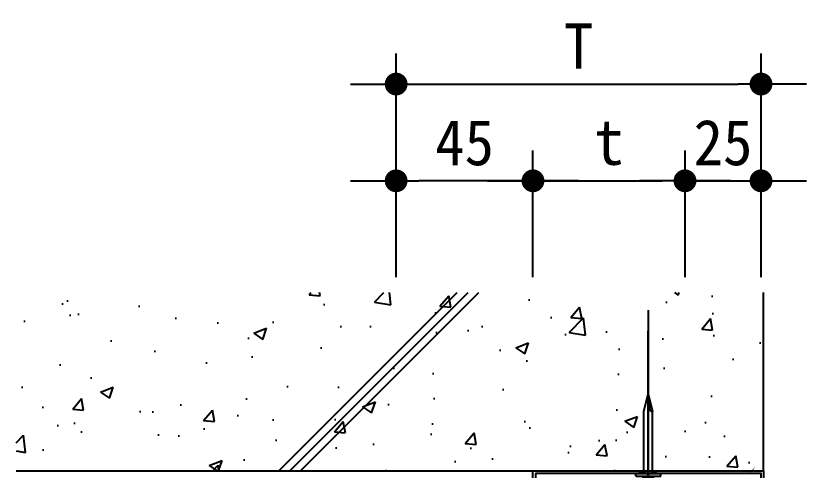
# Model space of a CAD drawing. Header units: millimetres. Extents: x 12704 to 16681, y 105 to 2866.
# Drawn here: x 12844.5 to 13108.9, y 835.2 to 984.8 of the extents above; entities that cross this region are included whole.
import ezdxf

# ---------------------------------------------------------------- set-up
doc = ezdxf.new("R2010")
doc.units = ezdxf.units.MM
doc.header["$LTSCALE"] = 5
doc.linetypes.add('CEN', pattern=[62, 60, -1, 0, -1])
doc.layers.add('A-DIMS', color=7, linetype='Continuous', lineweight=25)
doc.layers.add('A-MKXS-LEAD', color=7, linetype='Continuous', lineweight=25)
for name, color, linetype in [('CEN', 1, 'CEN'), ('CHAN', 3, 'Continuous'), ('CONC', 2, 'Continuous'), ('HAT-CON', 8, 'Continuous'), ('SCREW2', 8, 'Continuous')]:
    doc.layers.add(name, color=color, linetype=linetype)
doc.styles.add('HY울릉도L', font='')
doc.styles.add('돋움체', font='')
doc.styles.get('HY울릉도L').set_extended_font_data('HYwulM')
doc.styles.get('돋움체').set_extended_font_data('DotumChe')
doc.dimstyles.new('CDIM', dxfattribs={"dimtxt": 3, "dimasz": 1.5, "dimexe": 2, "dimexo": 1, "dimgap": 1, "dimtad": 1, "dimdec": 0, "dimrnd": 0.5, "dimzin": 0, "dimdsep": 32, "dimlunit": 6, "dimtxsty": 'HY울릉도L', "dimblk1": '_CIDOT', "dimblk2": '_CIDOT', "dimsah": 1, "dimcen": 5.5, "dimclrd": 2, "dimclre": 2, "dimclrt": 7, "dimadec": 0, "dimazin": 0, "dimtfac": 1, "dimtdec": 0, "dimtix": 1, "dimtmove": 2, "dimatfit": 1, "dimldrblk": '_CIDOT', "dimfxl": 1, "dimtolj": 1, "dimtzin": 0, "dimlwd": -1, "dimarcsym": 0})

# ---------------------------------------------------------------- blocks, each defined once
blk = doc.blocks.new('고정못')
at = {"layer": 'CEN'}
blk.add_line((4.11, 55.13), (4.11, -27.57), dxfattribs=at)
at = {"layer": 'SCREW2'}
for p, q in [((2.66, 21.76), (4.11, 27.57)), ((4.11, 27.57), (5.56, 21.76)), ((2.66, 2.42), (2.66, 21.76)), ((5.56, 2.42), (5.56, 21.76)), ((0, 1.45), (8.22, 1.45)), ((0, 0.48), (0, 1.45)), ((0, 0.48), (8.22, 0.48)), ((2.42, 0), (2.42, 0.48)), ((2.42, 0), (5.8, 0)), ((5.8, 0), (5.8, 0.48)), ((8.22, 0.48), (8.22, 1.45))]:
    blk.add_line(p, q, dxfattribs=at)
blk.add_lwpolyline([(4.11, 27.57), (4.63, 22.28, 0.255479), (5.56, 21.76, 0.15073)], format="xyb", dxfattribs=at)
at = {"layer": 'SCREW2', "extrusion": (0, 0, -1)}
for centre, major_axis, ratio, start_param, end_param in [((0.06, 2.43), (2.6, 0.01), 0.375814, 0.025149, 1.595945), ((0.99, 2.42), (2.42, 0.09), 0.428989, 0.090861, 1.274963)]:
    blk.add_ellipse(centre, major_axis=major_axis, ratio=ratio, start_param=start_param, end_param=end_param, dxfattribs=at)
at = {"layer": 'SCREW2'}
for centre, major_axis, ratio, start_param, end_param in [((7.23, 2.42), (-2.42, 0.09), 0.428989, 0.090861, 1.274963), ((8.16, 2.43), (-2.6, 0.01), 0.375814, 0.025149, 1.595945)]:
    blk.add_ellipse(centre, major_axis=major_axis, ratio=ratio, start_param=start_param, end_param=end_param, dxfattribs=at)
blk = doc.blocks.new('_CIDOT')
at = {"color": 0, "linetype": 'ByBlock'}
blk.add_line((2, 0), (-1, 0), dxfattribs=at)
at = {"color": 0, "linetype": 'ByBlock', "const_width": 0.5}
blk.add_lwpolyline([(-0.25, 0, 1), (0.25, 0, 1)], format="xyb", close=True, dxfattribs=at)
blk = doc.blocks.new('*D16')
at = {"layer": 'A-DIMS', "lineweight": -2, "transparency": 16777216}
for p, q in [((12969.5, 898.87), (12969.5, 972.42)), ((13089.5, 898.87), (13089.5, 972.42))]:
    blk.add_line(p, q, dxfattribs=at)
at = {"layer": 'A-DIMS', "transparency": 16777216}
blk.add_line((12977, 962.42), (13082, 962.42), dxfattribs=at)
at = {"layer": 'A-DIMS', "transparency": 16777216, "xscale": 7.5, "yscale": 7.5, "zscale": 7.5, "rotation": 180}
blk.add_blockref('_CIDOT', (12969.5, 962.42), dxfattribs=at)
at = {"layer": 'A-DIMS', "transparency": 16777216, "xscale": 7.5, "yscale": 7.5, "zscale": 7.5}
blk.add_blockref('_CIDOT', (13089.5, 962.42), dxfattribs=at)
at = {"layer": 'A-DIMS', "color": 3, "transparency": 16777216, "insert": (13029.5, 974.93), "char_height": 15, "attachment_point": 5, "style": '돋움체'}
blk.add_mtext('\\A1;T', dxfattribs=at)
blk = doc.blocks.new('*D17')
at = {"layer": 'A-DIMS', "lineweight": -2, "transparency": 16777216}
for p, q in [((12969.5, 898.87), (12969.5, 940.6)), ((13014.5, 898.87), (13014.5, 940.6))]:
    blk.add_line(p, q, dxfattribs=at)
at = {"layer": 'A-DIMS', "transparency": 16777216}
blk.add_line((13007, 930.6), (12977, 930.6), dxfattribs=at)
at = {"layer": 'A-DIMS', "transparency": 16777216, "xscale": 7.5, "yscale": 7.5, "zscale": 7.5, "rotation": 180}
blk.add_blockref('_CIDOT', (12969.5, 930.6), dxfattribs=at)
at = {"layer": 'A-DIMS', "transparency": 16777216, "xscale": 7.5, "yscale": 7.5, "zscale": 7.5}
blk.add_blockref('_CIDOT', (13014.5, 930.6), dxfattribs=at)
at = {"layer": 'A-DIMS', "color": 3, "transparency": 16777216, "insert": (12992, 943.11), "char_height": 15, "attachment_point": 5, "style": '돋움체'}
blk.add_mtext('\\A1;45', dxfattribs=at)
blk = doc.blocks.new('*D18')
at = {"layer": 'A-DIMS', "lineweight": -2, "transparency": 16777216}
for p, q in [((13014.5, 898.87), (13014.5, 940.6)), ((13064.5, 898.87), (13064.5, 940.6))]:
    blk.add_line(p, q, dxfattribs=at)
at = {"layer": 'A-DIMS', "transparency": 16777216}
blk.add_line((13022, 930.6), (13057, 930.6), dxfattribs=at)
at = {"layer": 'A-DIMS', "transparency": 16777216, "xscale": 7.5, "yscale": 7.5, "zscale": 7.5, "rotation": 180}
blk.add_blockref('_CIDOT', (13014.5, 930.6), dxfattribs=at)
at = {"layer": 'A-DIMS', "transparency": 16777216, "xscale": 7.5, "yscale": 7.5, "zscale": 7.5}
blk.add_blockref('_CIDOT', (13064.5, 930.6), dxfattribs=at)
at = {"layer": 'A-DIMS', "color": 3, "transparency": 16777216, "insert": (13039.5, 943.24), "char_height": 15, "attachment_point": 5, "style": '돋움체'}
blk.add_mtext('\\A1;t', dxfattribs=at)
blk = doc.blocks.new('*D19')
at = {"layer": 'A-DIMS', "lineweight": -2, "transparency": 16777216}
for p, q in [((13064.5, 898.87), (13064.5, 940.6)), ((13089.5, 898.87), (13089.5, 940.6))]:
    blk.add_line(p, q, dxfattribs=at)
at = {"layer": 'A-DIMS', "transparency": 16777216}
for p, q in [((13057, 930.6), (13049.5, 930.6)), ((13064.5, 930.6), (13089.5, 930.6)), ((13097, 930.6), (13104.5, 930.6))]:
    blk.add_line(p, q, dxfattribs=at)
at = {"layer": 'A-DIMS', "transparency": 16777216, "xscale": 7.5, "yscale": 7.5, "zscale": 7.5}
blk.add_blockref('_CIDOT', (13064.5, 930.6), dxfattribs=at)
at = {"layer": 'A-DIMS', "transparency": 16777216, "xscale": 7.5, "yscale": 7.5, "zscale": 7.5, "rotation": 180}
blk.add_blockref('_CIDOT', (13089.5, 930.6), dxfattribs=at)
at = {"layer": 'A-DIMS', "color": 3, "transparency": 16777216, "insert": (13077, 943.11), "char_height": 15, "attachment_point": 5, "style": '돋움체'}
blk.add_mtext('\\A1;25', dxfattribs=at)

msp = doc.modelspace()

# ---------------------------------------------------------------- hatches: boundary and pattern name
at = {"layer": 'HAT-CON'}
h = msp.add_hatch(dxfattribs=at)
h.set_pattern_fill('AR-CONC', color=256, scale=6, style=0)
h.set_pattern_definition([(50, (12840.67, -1318.276), (43.0356, -3.7651), [4.5, -49.5]), (355, (12840.67, -1318.276), (-8.3251, 45.1315), [3.6, -39.6]), (100.4514, (12844.258, -1318.59), (34.7106, 41.3664), [3.8244, -42.0685]), (46.1842, (12840.67, -1306.276), (64.0345, -9.9311), [6.75, -74.25]), (96.6356, (12846.01, -1307.104), (56.0798, 58.447), [5.7366, -63.1028]), (351.1842, (12840.67, -1306.276), (56.0797, 58.4471), [5.4, -59.4]), (21, (12846.67, -1309.276), (35.8144, -24.15713), [4.5, -49.5]), (326, (12846.67, -1309.276), (14.5989, 43.509), [3.6, -39.6]), (71.4514, (12849.656, -1311.29), (50.41336, 19.3518), [3.8244, -42.0685]), (37.5, (12840.672, -1318.276), (0.72959, 19.97363), [0, -39.12, 0, -40.2, 0, -39.75]), (7.5, (12840.672, -1318.276), (15.78417, 23.6647), [0, -22.92, 0, -38.22, 0, -15.15]), (327.5, (12827.292, -1318.276), (32.02935, -1.35329), [0, -15, 0, -46.8, 0, -62.1]), (317.5, (12821.292, -1318.276), (34.99117, 6.0063), [0, -19.5, 0, -31.08, 0, -44.1])])
h.paths.add_polyline_path([(13090.3, 893.87), (12844.5, 893.87), (12844.5, 835.21), (13090.3, 835.21)])

# ---------------------------------------------------------------- linework, layer by layer
at = {"layer": 'A-MKXS-LEAD'}
msp.add_lwpolyline([(13086.93, 835.5, 0, 8.33, 0), (13103.08, 854.59, 0, 0, 0), (13138.87, 896.12, 0, 0, 0), (13159.6, 896.12, 0, 0, 0)], format="xyseb", dxfattribs=at)
at = {"layer": 'CEN'}
msp.add_line((13052.4, 815.37), (13052.4, 881.33), dxfattribs=at)
at = {"layer": 'CHAN'}
msp.add_lwpolyline([(13015.3, 834.41), (13015.3, 810.21), (13014.5, 810.21), (13014.5, 835.21), (13090.3, 835.21), (13090.3, 778.21), (13089.5, 778.21), (13089.5, 834.41)], close=True, dxfattribs=at)
at = {"layer": 'CONC'}
for p, q in [((13090.3, 835.21), (13090.3, 893.87)), ((12844.5, 835.21), (13090.3, 835.21))]:
    msp.add_line(p, q, dxfattribs=at)
at = {"layer": 'HAT-CON'}
for p, q in [((12930.94, 835.21), (12989.6, 893.87)), ((12934.48, 835.21), (12993.13, 893.87)), ((12938.01, 835.21), (12996.67, 893.87))]:
    msp.add_line(p, q, dxfattribs=at)

# ---------------------------------------------------------------- block references
at = {"layer": 'SCREW2'}
msp.add_blockref('고정못', (13048.29, 832.96), dxfattribs=at)

# ---------------------------------------------------------------- dimensions: what is measured, and where the dimension line sits
at = {"layer": 'A-DIMS'}
for base, p1, p2, text, picture, middle in [((13089.5, 962.42), (12969.5, 893.87), (13089.5, 893.87), 'T', '*D16', (13029.5, 974.93)), ((13064.5, 930.6), (13014.5, 893.87), (13064.5, 893.87), 't', '*D18', (13039.5, 943.24))]:
    dim = msp.add_linear_dim(base=base, p1=p1, p2=p2, angle=0, text=text, dimstyle='CDIM', override={"dimscale": 5, "dimtxsty": '돋움체', "dimclrd": 256, "dimclre": 256, "dimclrt": 3}, dxfattribs=at)
    dim.commit()
    dim.dimension.update_dxf_attribs({"geometry": picture, "text_midpoint": middle})
for base, p1, p2, picture, middle in [((12969.5, 930.6), (13014.5, 893.87), (12969.5, 893.87), '*D17', (12992, 943.11)), ((13089.5, 930.6), (13064.5, 893.87), (13089.5, 893.87), '*D19', (13077, 943.11))]:
    dim = msp.add_linear_dim(base=base, p1=p1, p2=p2, angle=0, dimstyle='CDIM', override={"dimscale": 5, "dimtxsty": '돋움체', "dimclrd": 256, "dimclre": 256, "dimclrt": 3}, dxfattribs=at)
    dim.commit()
    dim.dimension.update_dxf_attribs({"geometry": picture, "text_midpoint": middle})

doc.saveas('drawing.dxf')
